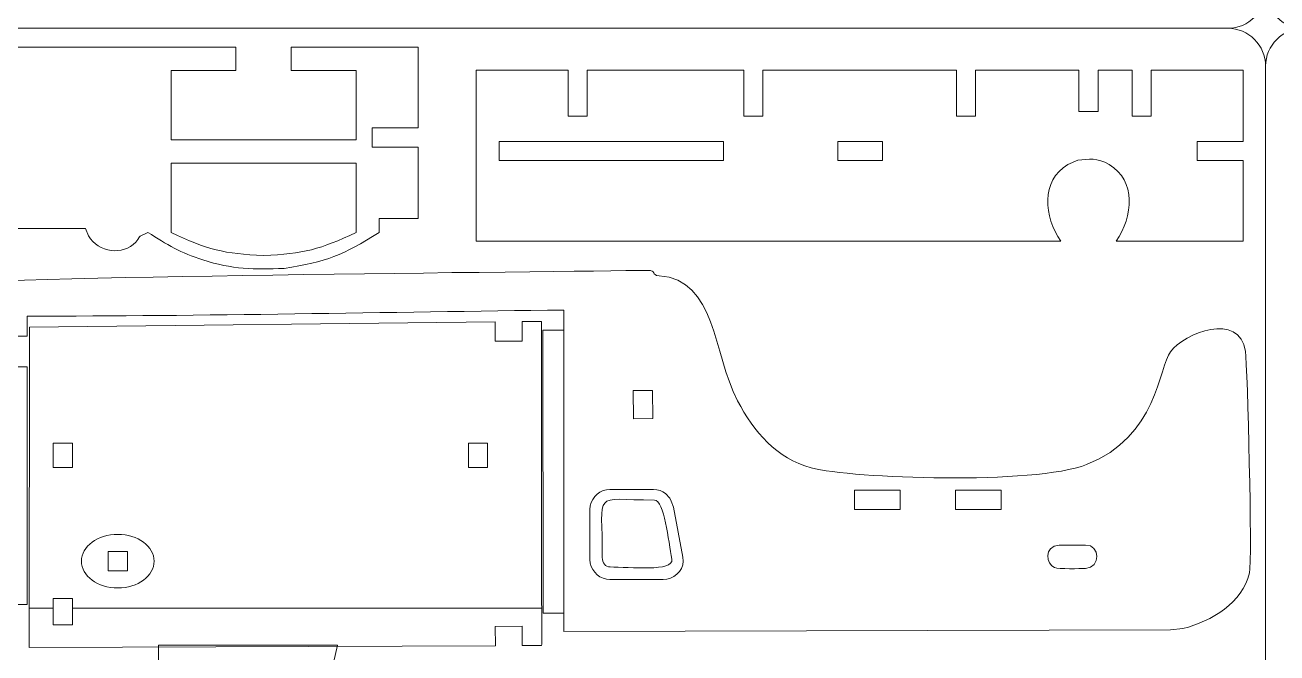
# Model space of a CAD drawing. Header units: centimetres. Extents: x -129.3 to -71.3, y -1.4 to 86.6.
# Drawn here: x -116.68 to -100.11, y 34.37 to 42.67 of the extents above; entities that cross this region are included whole.
import ezdxf

# ---------------------------------------------------------------- set-up
doc = ezdxf.new("R2010")
doc.units = ezdxf.units.CM
doc.header["$MEASUREMENT"] = 0
doc.layers.add('Camada 1', color=7, linetype='Continuous')

msp = doc.modelspace()

# ---------------------------------------------------------------- linework, layer by layer
at = {"layer": 'Camada 1', "color": 250, "lineweight": 20}
for points, knots in [([(-100.75825, 86.62825), (-100.75825, 86.62825), (-128.75826, 86.62825), (-128.75826, 86.62825), (-128.75826, 86.62825), (-129.03325, 86.62825), (-129.25825, 86.40325), (-129.25825, 86.12825), (-129.25825, 86.12825), (-129.25825, 86.12825), (-129.25825, 43.12824), (-129.25825, 43.12824), (-129.25825, 43.12824), (-129.25825, 42.85323), (-129.03325, 42.62823), (-128.75826, 42.62823), (-128.75826, 42.62823), (-128.75826, 42.62823), (-100.75825, 42.62823), (-100.75825, 42.62823), (-100.75825, 42.62823), (-100.48326, 42.62823), (-100.25825, 42.85323), (-100.25825, 43.12824), (-100.25825, 43.12824), (-100.25825, 43.12824), (-100.25825, 86.12825), (-100.25825, 86.12825), (-100.25825, 86.12825), (-100.25825, 86.40325), (-100.48326, 86.62825), (-100.75825, 86.62825)], [0, 0, 0, 0, 0.11111111, 0.11111111, 0.11111111, 0.11111111, 0.22222222, 0.22222222, 0.22222222, 0.22222222, 0.33333333, 0.33333333, 0.33333333, 0.33333333, 0.44444444, 0.44444444, 0.44444444, 0.44444444, 0.55555556, 0.55555556, 0.55555556, 0.55555556, 0.66666667, 0.66666667, 0.66666667, 0.66666667, 0.77777778, 0.77777778, 0.77777778, 0.77777778, 1, 1, 1, 1]), ([(-99.75825, 42.62823), (-100.03324, 42.62823), (-100.25825, 42.85323), (-100.25825, 43.12824), (-100.25825, 43.12824), (-100.25825, 43.12824), (-100.25825, 86.12825), (-100.25825, 86.12825), (-100.25825, 86.12825), (-100.25825, 86.40325), (-100.03324, 86.62825), (-99.75825, 86.62825), (-99.75825, 86.62825), (-99.75825, 86.62825), (-71.75824, 86.62825), (-71.75824, 86.62825), (-71.75824, 86.62825), (-71.48325, 86.62825), (-71.25825, 86.40325), (-71.25825, 86.12825), (-71.25825, 86.12825), (-71.25825, 86.12825), (-71.25825, 43.12824), (-71.25825, 43.12824), (-71.25825, 43.12824), (-71.25825, 42.85323), (-71.48325, 42.62823), (-71.75824, 42.62823)], [0, 0, 0, 0, 0.125, 0.125, 0.125, 0.125, 0.25, 0.25, 0.25, 0.25, 0.375, 0.375, 0.375, 0.375, 0.5, 0.5, 0.5, 0.5, 0.625, 0.625, 0.625, 0.625, 0.75, 0.75, 0.75, 0.75, 1, 1, 1, 1]), ([(-100.25825, -0.87178), (-100.25825, -1.14679), (-100.48325, -1.37179), (-100.75824, -1.37179), (-100.75824, -1.37179), (-100.75824, -1.37179), (-128.75825, -1.37179), (-128.75825, -1.37179), (-128.75825, -1.37179), (-129.03324, -1.37179), (-129.25825, -1.14679), (-129.25825, -0.87178), (-129.25825, -0.87178), (-129.25825, -0.87178), (-129.25825, 42.12823), (-129.25825, 42.12823), (-129.25825, 42.12823), (-129.25825, 42.40323), (-129.03324, 42.62823), (-128.75825, 42.62823)], [0, 0, 0, 0, 0.16666667, 0.16666667, 0.16666667, 0.16666667, 0.33333333, 0.33333333, 0.33333333, 0.33333333, 0.5, 0.5, 0.5, 0.5, 0.66666667, 0.66666667, 0.66666667, 0.66666667, 1, 1, 1, 1]), ([(-99.75825, -1.37179), (-99.75825, -1.37179), (-71.75824, -1.37179), (-71.75824, -1.37179), (-71.75824, -1.37179), (-71.48325, -1.37179), (-71.25825, -1.14679), (-71.25825, -0.87179), (-71.25825, -0.87179), (-71.25825, -0.87179), (-71.25825, 42.12822), (-71.25825, 42.12822), (-71.25825, 42.12822), (-71.25825, 42.40323), (-71.48325, 42.62823), (-71.75824, 42.62823), (-71.75824, 42.62823), (-71.75824, 42.62823), (-99.75825, 42.62823), (-99.75825, 42.62823), (-99.75825, 42.62823), (-100.03324, 42.62823), (-100.25825, 42.40323), (-100.25825, 42.12822), (-100.25825, 42.12822), (-100.25825, 42.12822), (-100.25825, -0.87179), (-100.25825, -0.87179), (-100.25825, -0.87179), (-100.25825, -1.14679), (-100.03324, -1.37179), (-99.75825, -1.37179)], [0, 0, 0, 0, 0.11111111, 0.11111111, 0.11111111, 0.11111111, 0.22222222, 0.22222222, 0.22222222, 0.22222222, 0.33333333, 0.33333333, 0.33333333, 0.33333333, 0.44444444, 0.44444444, 0.44444444, 0.44444444, 0.55555556, 0.55555556, 0.55555556, 0.55555556, 0.66666667, 0.66666667, 0.66666667, 0.66666667, 0.77777778, 0.77777778, 0.77777778, 0.77777778, 1, 1, 1, 1])]:
    msp.add_open_spline(points, degree=3, knots=knots, dxfattribs=at)
msp.add_open_spline([(-100.75824, 42.62823), (-100.48325, 42.62823), (-100.25825, 42.40323), (-100.25825, 42.12823)], degree=3, dxfattribs=at)
at = {"layer": 'Camada 1', "lineweight": 9}
for points, knots in [([(-113.2495, 39.4542), (-113.64063, 39.43399), (-113.939, 39.44274), (-114.32353, 39.5652), (-114.32353, 39.5652), (-114.61373, 39.65762), (-114.80115, 39.77021), (-115.05057, 39.92922), (-115.05057, 39.92922), (-115.20638, 39.85838), (-115.12027, 39.90703), (-115.21258, 39.80122), (-115.21258, 39.80122), (-115.37992, 39.62209), (-115.70708, 39.65657), (-115.8386, 39.88421), (-115.8386, 39.88421), (-115.8386, 39.88421), (-115.8786, 39.97922), (-115.8786, 39.97922), (-115.8786, 39.97922), (-115.8786, 39.97922), (-117.21466, 39.97922), (-117.21466, 39.97922), (-117.21466, 39.97922), (-117.27026, 39.8471), (-117.33991, 39.73999), (-117.49567, 39.69821), (-117.49567, 39.69821), (-117.7061, 39.64177), (-117.93703, 39.78066), (-117.98369, 39.97922), (-117.98369, 39.97922), (-118.00415, 40.08157), (-117.96863, 40.03219), (-118.03669, 40.11322), (-118.03669, 40.11322), (-118.03669, 40.11322), (-121.62584, 40.11322), (-121.62584, 40.11322), (-121.62584, 40.11322), (-121.62584, 40.11322), (-121.62584, 42.37731), (-121.62584, 42.37731), (-121.62584, 42.37731), (-121.62584, 42.37731), (-113.88752, 42.37731), (-113.88752, 42.37731), (-113.88752, 42.37731), (-113.88752, 42.37731), (-113.88752, 42.0713), (-113.88752, 42.0713), (-113.88752, 42.0713), (-113.88752, 42.0713), (-114.74455, 42.0713), (-114.74455, 42.0713), (-114.74455, 42.0713), (-114.74455, 42.0713), (-114.74455, 41.15326), (-114.74455, 41.15326), (-114.74455, 41.15326), (-114.74455, 41.15326), (-112.29645, 41.15326), (-112.29645, 41.15326), (-112.29645, 41.15326), (-112.29645, 41.15326), (-112.29645, 42.0713), (-112.29645, 42.0713), (-112.29645, 42.0713), (-112.29645, 42.0713), (-113.15349, 42.0713), (-113.15349, 42.0713), (-113.15349, 42.0713), (-113.15349, 42.0713), (-113.15349, 42.37731), (-113.15349, 42.37731), (-113.15349, 42.37731), (-113.15349, 42.37731), (-111.47342, 42.37731), (-111.47342, 42.37731), (-111.47342, 42.37731), (-111.47342, 42.37731), (-111.47342, 41.31127), (-111.47342, 41.31127), (-111.47342, 41.31127), (-111.47342, 41.31127), (-112.08444, 41.31127), (-112.08444, 41.31127), (-112.08444, 41.31127), (-112.08444, 41.31127), (-112.08444, 41.05626), (-112.08444, 41.05626), (-112.08444, 41.05626), (-112.08444, 41.05626), (-111.47342, 41.05626), (-111.47342, 41.05626), (-111.47342, 41.05626), (-111.47342, 41.05626), (-111.47342, 40.11322), (-111.47342, 40.11322), (-111.47342, 40.11322), (-111.47342, 40.11322), (-111.99045, 40.11322), (-111.99045, 40.11322), (-111.99045, 40.11322), (-111.99045, 40.11322), (-111.99045, 39.92922), (-111.99045, 39.92922), (-111.99045, 39.92922), (-112.47062, 39.62443), (-112.68759, 39.54193), (-113.2495, 39.4542)], [0, 0, 0, 0, 0.03448276, 0.03448276, 0.03448276, 0.03448276, 0.06896552, 0.06896552, 0.06896552, 0.06896552, 0.10344828, 0.10344828, 0.10344828, 0.10344828, 0.13793103, 0.13793103, 0.13793103, 0.13793103, 0.17241379, 0.17241379, 0.17241379, 0.17241379, 0.20689655, 0.20689655, 0.20689655, 0.20689655, 0.24137931, 0.24137931, 0.24137931, 0.24137931, 0.27586207, 0.27586207, 0.27586207, 0.27586207, 0.31034483, 0.31034483, 0.31034483, 0.31034483, 0.34482759, 0.34482759, 0.34482759, 0.34482759, 0.37931034, 0.37931034, 0.37931034, 0.37931034, 0.4137931, 0.4137931, 0.4137931, 0.4137931, 0.44827586, 0.44827586, 0.44827586, 0.44827586, 0.48275862, 0.48275862, 0.48275862, 0.48275862, 0.51724138, 0.51724138, 0.51724138, 0.51724138, 0.55172414, 0.55172414, 0.55172414, 0.55172414, 0.5862069, 0.5862069, 0.5862069, 0.5862069, 0.62068966, 0.62068966, 0.62068966, 0.62068966, 0.65517241, 0.65517241, 0.65517241, 0.65517241, 0.68965517, 0.68965517, 0.68965517, 0.68965517, 0.72413793, 0.72413793, 0.72413793, 0.72413793, 0.75862069, 0.75862069, 0.75862069, 0.75862069, 0.79310345, 0.79310345, 0.79310345, 0.79310345, 0.82758621, 0.82758621, 0.82758621, 0.82758621, 0.86206897, 0.86206897, 0.86206897, 0.86206897, 0.89655172, 0.89655172, 0.89655172, 0.89655172, 0.93103448, 0.93103448, 0.93103448, 0.93103448, 1, 1, 1, 1]), ([(-102.74307, 40.88263), (-102.60017, 40.90087), (-102.48559, 40.91796), (-102.33005, 40.82762), (-102.33005, 40.82762), (-101.96608, 40.61621), (-102.01371, 40.14059), (-102.23505, 39.81258), (-102.23505, 39.81258), (-102.23505, 39.81258), (-100.55498, 39.81258), (-100.55498, 39.81258), (-100.55498, 39.81258), (-100.55498, 39.81258), (-100.55498, 40.87863), (-100.55498, 40.87863), (-100.55498, 40.87863), (-100.55498, 40.87863), (-101.166, 40.87863), (-101.166, 40.87863), (-101.166, 40.87863), (-101.166, 40.87863), (-101.166, 41.13364), (-101.166, 41.13364), (-101.166, 41.13364), (-101.166, 41.13364), (-100.55498, 41.13364), (-100.55498, 41.13364), (-100.55498, 41.13364), (-100.55498, 41.13364), (-100.55498, 42.07667), (-100.55498, 42.07667), (-100.55498, 42.07667), (-100.55498, 42.07667), (-101.77103, 42.07667), (-101.77103, 42.07667), (-101.77103, 42.07667), (-101.77103, 42.07667), (-101.77103, 41.46565), (-101.77103, 41.46565), (-101.77103, 41.46565), (-101.77103, 41.46565), (-102.02504, 41.46565), (-102.02504, 41.46565), (-102.02504, 41.46565), (-102.02504, 41.46565), (-102.02504, 42.07667), (-102.02504, 42.07667), (-102.02504, 42.07667), (-102.02504, 42.07667), (-102.47506, 42.07667), (-102.47506, 42.07667), (-102.47506, 42.07667), (-102.47506, 42.07667), (-102.47506, 41.52665), (-102.47506, 41.52665), (-102.47506, 41.52665), (-102.47506, 41.52665), (-102.73007, 41.52665), (-102.73007, 41.52665), (-102.73007, 41.52665), (-102.73007, 41.52665), (-102.73007, 42.07667), (-102.73007, 42.07667), (-102.73007, 42.07667), (-102.73007, 42.07667), (-104.09613, 42.07667), (-104.09613, 42.07667), (-104.09613, 42.07667), (-104.09613, 42.07667), (-104.09613, 41.46565), (-104.09613, 41.46565), (-104.09613, 41.46565), (-104.09613, 41.46565), (-104.35114, 41.46565), (-104.35114, 41.46565), (-104.35114, 41.46565), (-104.35114, 41.46565), (-104.35114, 42.07667), (-104.35114, 42.07667), (-104.35114, 42.07667), (-104.35114, 42.07667), (-106.91125, 42.07667), (-106.91125, 42.07667), (-106.91125, 42.07667), (-106.91125, 42.07667), (-106.91125, 41.46565), (-106.91125, 41.46565), (-106.91125, 41.46565), (-106.91125, 41.46565), (-107.16625, 41.46565), (-107.16625, 41.46565), (-107.16625, 41.46565), (-107.16625, 41.46565), (-107.16625, 42.07667), (-107.16625, 42.07667), (-107.16625, 42.07667), (-107.16625, 42.07667), (-109.23634, 42.07667), (-109.23634, 42.07667), (-109.23634, 42.07667), (-109.23634, 42.07667), (-109.23634, 41.46565), (-109.23634, 41.46565), (-109.23634, 41.46565), (-109.23634, 41.46565), (-109.49135, 41.46565), (-109.49135, 41.46565), (-109.49135, 41.46565), (-109.49135, 41.46565), (-109.49135, 42.07667), (-109.49135, 42.07667), (-109.49135, 42.07667), (-109.49135, 42.07667), (-110.7074, 42.07667), (-110.7074, 42.07667), (-110.7074, 42.07667), (-110.7074, 42.07667), (-110.7074, 39.81258), (-110.7074, 39.81258), (-110.7074, 39.81258), (-110.7074, 39.81258), (-102.96908, 39.81258), (-102.96908, 39.81258), (-102.96908, 39.81258), (-103.19375, 40.13349), (-103.23861, 40.61694), (-102.87407, 40.82762), (-102.87407, 40.82762), (-102.87407, 40.82762), (-102.74307, 40.88263), (-102.74307, 40.88263)], [0, 0, 0, 0, 0.02941176, 0.02941176, 0.02941176, 0.02941176, 0.05882353, 0.05882353, 0.05882353, 0.05882353, 0.08823529, 0.08823529, 0.08823529, 0.08823529, 0.11764706, 0.11764706, 0.11764706, 0.11764706, 0.14705882, 0.14705882, 0.14705882, 0.14705882, 0.17647059, 0.17647059, 0.17647059, 0.17647059, 0.20588235, 0.20588235, 0.20588235, 0.20588235, 0.23529412, 0.23529412, 0.23529412, 0.23529412, 0.26470588, 0.26470588, 0.26470588, 0.26470588, 0.29411765, 0.29411765, 0.29411765, 0.29411765, 0.32352941, 0.32352941, 0.32352941, 0.32352941, 0.35294118, 0.35294118, 0.35294118, 0.35294118, 0.38235294, 0.38235294, 0.38235294, 0.38235294, 0.41176471, 0.41176471, 0.41176471, 0.41176471, 0.44117647, 0.44117647, 0.44117647, 0.44117647, 0.47058824, 0.47058824, 0.47058824, 0.47058824, 0.5, 0.5, 0.5, 0.5, 0.52941176, 0.52941176, 0.52941176, 0.52941176, 0.55882353, 0.55882353, 0.55882353, 0.55882353, 0.58823529, 0.58823529, 0.58823529, 0.58823529, 0.61764706, 0.61764706, 0.61764706, 0.61764706, 0.64705882, 0.64705882, 0.64705882, 0.64705882, 0.67647059, 0.67647059, 0.67647059, 0.67647059, 0.70588235, 0.70588235, 0.70588235, 0.70588235, 0.73529412, 0.73529412, 0.73529412, 0.73529412, 0.76470588, 0.76470588, 0.76470588, 0.76470588, 0.79411765, 0.79411765, 0.79411765, 0.79411765, 0.82352941, 0.82352941, 0.82352941, 0.82352941, 0.85294118, 0.85294118, 0.85294118, 0.85294118, 0.88235294, 0.88235294, 0.88235294, 0.88235294, 0.91176471, 0.91176471, 0.91176471, 0.91176471, 0.94117647, 0.94117647, 0.94117647, 0.94117647, 1, 1, 1, 1]), ([(-107.43527, 40.87863), (-107.43527, 40.87863), (-107.43527, 41.13364), (-107.43527, 41.13364), (-107.43527, 41.13364), (-107.43527, 41.13364), (-110.40139, 41.13364), (-110.40139, 41.13364), (-110.40139, 41.13364), (-110.40139, 41.13364), (-110.40139, 40.87863), (-110.40139, 40.87863), (-110.40139, 40.87863), (-110.40139, 40.87863), (-107.43527, 40.87863), (-107.43527, 40.87863)], [0, 0, 0, 0, 0.2, 0.2, 0.2, 0.2, 0.4, 0.4, 0.4, 0.4, 0.6, 0.6, 0.6, 0.6, 1, 1, 1, 1]), ([(-105.33118, 40.87863), (-105.33118, 40.87863), (-105.9192, 40.87863), (-105.9192, 40.87863), (-105.9192, 40.87863), (-105.9192, 40.87863), (-105.9192, 41.13364), (-105.9192, 41.13364), (-105.9192, 41.13364), (-105.9192, 41.13364), (-105.33118, 41.13364), (-105.33118, 41.13364), (-105.33118, 41.13364), (-105.33118, 41.13364), (-105.33118, 40.87863), (-105.33118, 40.87863)], [0, 0, 0, 0, 0.2, 0.2, 0.2, 0.2, 0.4, 0.4, 0.4, 0.4, 0.6, 0.6, 0.6, 0.6, 1, 1, 1, 1]), ([(-113.52051, 39.62321), (-114.03472, 39.64505), (-114.27703, 39.70403), (-114.74455, 39.92922), (-114.74455, 39.92922), (-114.74455, 39.92922), (-114.74455, 40.84726), (-114.74455, 40.84726), (-114.74455, 40.84726), (-114.74455, 40.84726), (-112.29645, 40.84726), (-112.29645, 40.84726), (-112.29645, 40.84726), (-112.29645, 40.84726), (-112.29645, 39.92922), (-112.29645, 39.92922), (-112.29645, 39.92922), (-112.76237, 39.70601), (-113.0004, 39.64529), (-113.52051, 39.62321)], [0, 0, 0, 0, 0.16666667, 0.16666667, 0.16666667, 0.16666667, 0.33333333, 0.33333333, 0.33333333, 0.33333333, 0.5, 0.5, 0.5, 0.5, 0.66666667, 0.66666667, 0.66666667, 0.66666667, 1, 1, 1, 1]), ([(-101.35434, 34.68945), (-101.35434, 34.68945), (-101.51861, 34.67459), (-101.51861, 34.67459), (-101.51861, 34.67459), (-101.51861, 34.67459), (-109.54502, 34.64986), (-109.54502, 34.64986), (-109.54502, 34.64986), (-109.54502, 34.64986), (-109.54583, 34.89637), (-109.54583, 34.89637), (-109.54583, 34.89637), (-109.54583, 34.89637), (-109.82173, 34.89638), (-109.82173, 34.89638), (-109.82173, 34.89638), (-109.82173, 34.89638), (-109.82265, 38.63882), (-109.82265, 38.63882), (-109.82265, 38.63882), (-109.82265, 38.63882), (-109.54462, 38.63882), (-109.54462, 38.63882), (-109.54462, 38.63882), (-109.54462, 38.63882), (-109.54462, 38.90264), (-109.54462, 38.90264), (-109.54462, 38.90264), (-111.86426, 38.87627), (-114.35178, 38.82069), (-116.65056, 38.82235), (-116.65056, 38.82235), (-116.65056, 38.82235), (-116.65051, 38.55664), (-116.65051, 38.55664), (-116.65051, 38.55664), (-116.65051, 38.55664), (-116.90355, 38.55659), (-116.90355, 38.55659), (-116.90355, 38.55659), (-116.90355, 38.55659), (-116.90349, 38.1517), (-116.90349, 38.1517), (-116.90349, 38.1517), (-116.90349, 38.1517), (-116.65045, 38.15172), (-116.65045, 38.15172), (-116.65045, 38.15172), (-116.65045, 38.15172), (-116.65023, 35.00909), (-116.65023, 35.00909), (-116.65023, 35.00909), (-116.65023, 35.00909), (-116.90327, 35.00907), (-116.90327, 35.00907), (-116.90327, 35.00907), (-116.90327, 35.00907), (-116.90324, 34.60485), (-116.90324, 34.60485), (-116.90324, 34.60485), (-116.90324, 34.60485), (-127.08102, 34.56704), (-127.08102, 34.56704), (-127.08102, 34.56704), (-127.07028, 35.96816), (-127.07989, 37.38983), (-127.08102, 38.7931), (-127.08102, 38.7931), (-126.84196, 38.83323), (-125.71, 38.98769), (-125.56672, 38.98133), (-125.56672, 38.98133), (-124.64251, 38.94029), (-125.11413, 38.19302), (-124.41263, 37.26715), (-124.41263, 37.26715), (-123.93317, 36.63434), (-123.34217, 36.68189), (-122.57531, 36.65895), (-122.57531, 36.65895), (-121.92276, 36.63943), (-120.34274, 36.58346), (-119.82316, 37.01311), (-119.82316, 37.01311), (-119.09171, 37.61797), (-119.38561, 38.85336), (-118.3468, 39.13798), (-118.3468, 39.13798), (-118.3468, 39.13798), (-118.00105, 39.23272), (-118.00105, 39.23272), (-118.00105, 39.23272), (-117.32202, 39.34315), (-109.58798, 39.41077), (-108.43896, 39.42731), (-108.43896, 39.42731), (-108.30929, 39.42917), (-108.39749, 39.36386), (-108.28604, 39.356), (-108.28604, 39.356), (-107.52815, 39.30249), (-107.57956, 38.33819), (-107.24721, 37.70252), (-107.24721, 37.70252), (-107.03263, 37.29209), (-106.73125, 36.9404), (-106.27202, 36.81733), (-106.27202, 36.81733), (-105.73317, 36.67293), (-103.32387, 36.58825), (-102.62715, 36.85917), (-102.62715, 36.85917), (-101.69445, 37.22185), (-101.66468, 38.15489), (-101.51884, 38.35146), (-101.51884, 38.35146), (-101.33872, 38.59424), (-100.59894, 38.89411), (-100.52533, 38.35504), (-100.52533, 38.35504), (-100.49854, 38.15888), (-100.43391, 35.57426), (-100.47095, 35.42746), (-100.47095, 35.42746), (-100.57129, 35.02982), (-100.96251, 34.79062), (-101.35434, 34.68945)], [0, 0, 0, 0, 0.03030303, 0.03030303, 0.03030303, 0.03030303, 0.06060606, 0.06060606, 0.06060606, 0.06060606, 0.09090909, 0.09090909, 0.09090909, 0.09090909, 0.12121212, 0.12121212, 0.12121212, 0.12121212, 0.15151515, 0.15151515, 0.15151515, 0.15151515, 0.18181818, 0.18181818, 0.18181818, 0.18181818, 0.21212121, 0.21212121, 0.21212121, 0.21212121, 0.24242424, 0.24242424, 0.24242424, 0.24242424, 0.27272727, 0.27272727, 0.27272727, 0.27272727, 0.3030303, 0.3030303, 0.3030303, 0.3030303, 0.33333333, 0.33333333, 0.33333333, 0.33333333, 0.36363636, 0.36363636, 0.36363636, 0.36363636, 0.39393939, 0.39393939, 0.39393939, 0.39393939, 0.42424242, 0.42424242, 0.42424242, 0.42424242, 0.45454545, 0.45454545, 0.45454545, 0.45454545, 0.48484848, 0.48484848, 0.48484848, 0.48484848, 0.51515152, 0.51515152, 0.51515152, 0.51515152, 0.54545455, 0.54545455, 0.54545455, 0.54545455, 0.57575758, 0.57575758, 0.57575758, 0.57575758, 0.60606061, 0.60606061, 0.60606061, 0.60606061, 0.63636364, 0.63636364, 0.63636364, 0.63636364, 0.66666667, 0.66666667, 0.66666667, 0.66666667, 0.6969697, 0.6969697, 0.6969697, 0.6969697, 0.72727273, 0.72727273, 0.72727273, 0.72727273, 0.75757576, 0.75757576, 0.75757576, 0.75757576, 0.78787879, 0.78787879, 0.78787879, 0.78787879, 0.81818182, 0.81818182, 0.81818182, 0.81818182, 0.84848485, 0.84848485, 0.84848485, 0.84848485, 0.87878788, 0.87878788, 0.87878788, 0.87878788, 0.90909091, 0.90909091, 0.90909091, 0.90909091, 0.93939394, 0.93939394, 0.93939394, 0.93939394, 1, 1, 1, 1]), ([(-108.37521, 37.83792), (-108.37521, 37.83792), (-108.36984, 37.46976), (-108.36984, 37.46976), (-108.36984, 37.46976), (-108.36984, 37.46976), (-108.62287, 37.46611), (-108.62287, 37.46611), (-108.62287, 37.46611), (-108.62287, 37.46611), (-108.62824, 37.83792), (-108.62824, 37.83792), (-108.62824, 37.83792), (-108.62824, 37.83792), (-108.37521, 37.83792), (-108.37521, 37.83792)], [0, 0, 0, 0, 0.2, 0.2, 0.2, 0.2, 0.4, 0.4, 0.4, 0.4, 0.6, 0.6, 0.6, 0.6, 1, 1, 1, 1]), ([(-108.9345, 35.50519), (-108.99928, 35.50537), (-109.03763, 35.56187), (-109.03742, 35.62852), (-109.03742, 35.62852), (-109.03459, 36.53733), (-109.18593, 36.39246), (-108.34843, 36.38939), (-108.34843, 36.38939), (-108.21298, 36.38889), (-108.16457, 35.84884), (-108.11785, 35.60649), (-108.11785, 35.60649), (-108.08568, 35.43963), (-108.68136, 35.50444), (-108.9345, 35.50519)], [0, 0, 0, 0, 0.2, 0.2, 0.2, 0.2, 0.4, 0.4, 0.4, 0.4, 0.6, 0.6, 0.6, 0.6, 1, 1, 1, 1]), ([(-105.09312, 36.5186), (-105.09312, 36.5186), (-105.70044, 36.5186), (-105.70044, 36.5186), (-105.70044, 36.5186), (-105.70044, 36.5186), (-105.70044, 36.2636), (-105.70044, 36.2636), (-105.70044, 36.2636), (-105.70044, 36.2636), (-105.09312, 36.2636), (-105.09312, 36.2636), (-105.09312, 36.2636), (-105.09312, 36.2636), (-105.09312, 36.5186), (-105.09312, 36.5186)], [0, 0, 0, 0, 0.2, 0.2, 0.2, 0.2, 0.4, 0.4, 0.4, 0.4, 0.6, 0.6, 0.6, 0.6, 1, 1, 1, 1]), ([(-104.36432, 36.2636), (-104.36432, 36.2636), (-104.36432, 36.5186), (-104.36432, 36.5186), (-104.36432, 36.5186), (-104.36432, 36.5186), (-103.757, 36.5186), (-103.757, 36.5186), (-103.757, 36.5186), (-103.757, 36.5186), (-103.757, 36.2636), (-103.757, 36.2636), (-103.757, 36.2636), (-103.757, 36.2636), (-104.36432, 36.2636), (-104.36432, 36.2636)], [0, 0, 0, 0, 0.2, 0.2, 0.2, 0.2, 0.4, 0.4, 0.4, 0.4, 0.6, 0.6, 0.6, 0.6, 1, 1, 1, 1]), ([(-112.54331, 34.47036), (-112.54331, 34.47036), (-114.41026, 26.23665), (-114.41026, 26.23665), (-114.41026, 26.23665), (-114.41026, 26.23665), (-114.65803, 26.23665), (-114.65803, 26.23665), (-114.65803, 26.23665), (-114.65803, 26.23665), (-114.65847, 26.849), (-114.65847, 26.849), (-114.65847, 26.849), (-114.65847, 26.849), (-114.91345, 26.849), (-114.91345, 26.849), (-114.91345, 26.849), (-114.91345, 26.849), (-114.91301, 26.92279), (-114.91301, 26.92279), (-114.91301, 26.92279), (-114.91301, 26.92279), (-114.91301, 28.98122), (-114.91301, 28.98122), (-114.91301, 28.98122), (-114.91301, 28.98122), (-114.65803, 28.98122), (-114.65803, 28.98122), (-114.65803, 28.98122), (-114.65803, 28.98122), (-114.65803, 29.66737), (-114.65803, 29.66737), (-114.65803, 29.66737), (-114.65803, 29.66737), (-114.91301, 29.66737), (-114.91301, 29.66737), (-114.91301, 29.66737), (-114.91301, 29.66737), (-114.91301, 31.03965), (-114.91301, 31.03965), (-114.91301, 31.03965), (-114.91301, 31.03965), (-114.65803, 31.03965), (-114.65803, 31.03965), (-114.65803, 31.03965), (-114.65803, 31.03965), (-114.65803, 31.72579), (-114.65803, 31.72579), (-114.65803, 31.72579), (-114.65803, 31.72579), (-114.91301, 31.72579), (-114.91301, 31.72579), (-114.91301, 31.72579), (-114.91301, 31.72579), (-114.91301, 33.09808), (-114.91301, 33.09808), (-114.91301, 33.09808), (-114.91301, 33.09808), (-114.65803, 33.09808), (-114.65803, 33.09808), (-114.65803, 33.09808), (-114.65803, 33.09808), (-114.65803, 33.78422), (-114.65803, 33.78422), (-114.65803, 33.78422), (-114.65803, 33.78422), (-114.91301, 33.78422), (-114.91301, 33.78422), (-114.91301, 33.78422), (-114.91301, 33.78422), (-114.91301, 34.47036), (-114.91301, 34.47036), (-114.91301, 34.47036), (-114.91301, 34.47036), (-112.54331, 34.47036), (-112.54331, 34.47036)], [0, 0, 0, 0, 0.05, 0.05, 0.05, 0.05, 0.1, 0.1, 0.1, 0.1, 0.15, 0.15, 0.15, 0.15, 0.2, 0.2, 0.2, 0.2, 0.25, 0.25, 0.25, 0.25, 0.3, 0.3, 0.3, 0.3, 0.35, 0.35, 0.35, 0.35, 0.4, 0.4, 0.4, 0.4, 0.45, 0.45, 0.45, 0.45, 0.5, 0.5, 0.5, 0.5, 0.55, 0.55, 0.55, 0.55, 0.6, 0.6, 0.6, 0.6, 0.65, 0.65, 0.65, 0.65, 0.7, 0.7, 0.7, 0.7, 0.75, 0.75, 0.75, 0.75, 0.8, 0.8, 0.8, 0.8, 0.85, 0.85, 0.85, 0.85, 0.9, 0.9, 0.9, 0.9, 1, 1, 1, 1])]:
    msp.add_open_spline(points, degree=3, knots=knots, dxfattribs=at)
at = {"layer": 'Camada 1', "color": 250, "lineweight": 9}
for points, knots in [([(-116.62139, 34.44167), (-116.62139, 34.44167), (-110.45297, 34.46434), (-110.45297, 34.46434), (-110.45297, 34.46434), (-110.45297, 34.46434), (-110.45392, 34.71931), (-110.45392, 34.71931), (-110.45392, 34.71931), (-110.45392, 34.71931), (-110.09695, 34.72062), (-110.09695, 34.72062), (-110.09695, 34.72062), (-110.09695, 34.72062), (-110.09601, 34.46565), (-110.09601, 34.46565), (-110.09601, 34.46565), (-110.09601, 34.46565), (-109.84104, 34.46659), (-109.84104, 34.46659), (-109.84104, 34.46659), (-109.84104, 34.46659), (-109.83941, 34.48281), (-109.83941, 34.48281), (-109.83941, 34.48281), (-109.83941, 34.48281), (-109.83976, 34.95903), (-109.83976, 34.95903), (-109.83976, 34.95903), (-109.83976, 34.95903), (-109.84121, 35.02522), (-109.84121, 35.02522), (-109.84121, 35.02522), (-109.84121, 35.02522), (-109.84204, 38.75034), (-109.84204, 38.75034), (-109.84204, 38.75034), (-109.84204, 38.75034), (-110.09701, 38.75034), (-110.09701, 38.75034), (-110.09701, 38.75034), (-110.09701, 38.75034), (-110.09701, 38.49188), (-110.09701, 38.49188), (-110.09701, 38.49188), (-110.09701, 38.49188), (-110.45398, 38.49188), (-110.45398, 38.49188), (-110.45398, 38.49188), (-110.45398, 38.49188), (-110.45398, 38.74686), (-110.45398, 38.74686), (-110.45398, 38.74686), (-110.45398, 38.74686), (-116.61875, 38.67678), (-116.61875, 38.67678), (-116.61875, 38.67678), (-116.61875, 38.67678), (-116.62139, 34.44167), (-116.62139, 34.44167)], [0, 0, 0, 0, 0.0625, 0.0625, 0.0625, 0.0625, 0.125, 0.125, 0.125, 0.125, 0.1875, 0.1875, 0.1875, 0.1875, 0.25, 0.25, 0.25, 0.25, 0.3125, 0.3125, 0.3125, 0.3125, 0.375, 0.375, 0.375, 0.375, 0.4375, 0.4375, 0.4375, 0.4375, 0.5, 0.5, 0.5, 0.5, 0.5625, 0.5625, 0.5625, 0.5625, 0.625, 0.625, 0.625, 0.625, 0.6875, 0.6875, 0.6875, 0.6875, 0.75, 0.75, 0.75, 0.75, 0.8125, 0.8125, 0.8125, 0.8125, 0.875, 0.875, 0.875, 0.875, 1, 1, 1, 1]), ([(-116.05022, 36.81899), (-116.05022, 36.81899), (-116.30519, 36.81899), (-116.30519, 36.81899), (-116.30519, 36.81899), (-116.30519, 36.81899), (-116.30519, 37.141), (-116.30519, 37.141), (-116.30519, 37.141), (-116.30519, 37.141), (-116.05022, 37.141), (-116.05022, 37.141), (-116.05022, 37.141), (-116.05022, 37.141), (-116.05022, 36.81899), (-116.05022, 36.81899)], [0, 0, 0, 0, 0.2, 0.2, 0.2, 0.2, 0.4, 0.4, 0.4, 0.4, 0.6, 0.6, 0.6, 0.6, 1, 1, 1, 1]), ([(-110.55497, 36.81899), (-110.55497, 36.81899), (-110.80994, 36.81899), (-110.80994, 36.81899), (-110.80994, 36.81899), (-110.80994, 36.81899), (-110.80994, 37.141), (-110.80994, 37.141), (-110.80994, 37.141), (-110.80994, 37.141), (-110.55497, 37.141), (-110.55497, 37.141), (-110.55497, 37.141), (-110.55497, 37.141), (-110.55497, 36.81899), (-110.55497, 36.81899)], [0, 0, 0, 0, 0.2, 0.2, 0.2, 0.2, 0.4, 0.4, 0.4, 0.4, 0.6, 0.6, 0.6, 0.6, 1, 1, 1, 1]), ([(-115.32327, 35.45529), (-115.32327, 35.45529), (-115.32327, 35.71028), (-115.32327, 35.71028), (-115.32327, 35.71028), (-115.32327, 35.71028), (-115.57824, 35.71028), (-115.57824, 35.71028), (-115.57824, 35.71028), (-115.57824, 35.71028), (-115.57824, 35.45529), (-115.57824, 35.45529), (-115.57824, 35.45529), (-115.57824, 35.45529), (-115.32327, 35.45529), (-115.32327, 35.45529)], [0, 0, 0, 0, 0.2, 0.2, 0.2, 0.2, 0.4, 0.4, 0.4, 0.4, 0.6, 0.6, 0.6, 0.6, 1, 1, 1, 1]), ([(-116.30519, 35.08656), (-116.30519, 35.08656), (-116.05022, 35.08656), (-116.05022, 35.08656), (-116.05022, 35.08656), (-116.05022, 35.08656), (-116.05022, 34.74093), (-116.05022, 34.74093), (-116.05022, 34.74093), (-116.05022, 34.74093), (-116.30519, 34.74093), (-116.30519, 34.74093), (-116.30519, 34.74093), (-116.30519, 34.74093), (-116.30519, 35.08656), (-116.30519, 35.08656)], [0, 0, 0, 0, 0.2, 0.2, 0.2, 0.2, 0.4, 0.4, 0.4, 0.4, 0.6, 0.6, 0.6, 0.6, 1, 1, 1, 1])]:
    msp.add_open_spline(points, degree=3, knots=knots, dxfattribs=at)
at = {"layer": 'Camada 1', "color": 140, "lineweight": 9}
for points in [[(-109.54583, 34.89637), (-109.54583, 34.89637), (-109.54781, 38.63882), (-109.54781, 38.63882)], [(-116.30519, 34.96009), (-116.30519, 34.96009), (-116.61777, 34.96013), (-116.61777, 34.96013)]]:
    msp.add_open_spline(points, degree=3, dxfattribs=at)
for points, knots in [([(-108.0968, 36.29509), (-108.0968, 36.29509), (-107.97138, 35.63367), (-107.97138, 35.63367), (-107.97138, 35.63367), (-107.97138, 35.63367), (-107.96639, 35.58171), (-107.96639, 35.58171), (-107.96639, 35.58171), (-107.96639, 35.58171), (-107.97307, 35.53247), (-107.97307, 35.53247), (-107.97307, 35.53247), (-107.97307, 35.53247), (-107.99007, 35.48684), (-107.99007, 35.48684), (-107.99007, 35.48684), (-107.99007, 35.48684), (-108.01603, 35.44575), (-108.01603, 35.44575), (-108.01603, 35.44575), (-108.01603, 35.44575), (-108.04961, 35.41009), (-108.04961, 35.41009), (-108.04961, 35.41009), (-108.04961, 35.41009), (-108.08945, 35.38078), (-108.08945, 35.38078), (-108.08945, 35.38078), (-108.08945, 35.38078), (-108.1342, 35.35871), (-108.1342, 35.35871), (-108.1342, 35.35871), (-108.1342, 35.35871), (-108.18252, 35.34481), (-108.18252, 35.34481), (-108.18252, 35.34481), (-108.18252, 35.34481), (-108.23305, 35.33997), (-108.23305, 35.33997), (-108.23305, 35.33997), (-108.23305, 35.33997), (-108.93586, 35.33997), (-108.93586, 35.33997), (-108.93586, 35.33997), (-108.93586, 35.33997), (-108.98335, 35.34425), (-108.98335, 35.34425), (-108.98335, 35.34425), (-108.98335, 35.34425), (-109.02809, 35.35657), (-109.02809, 35.35657), (-109.02809, 35.35657), (-109.02809, 35.35657), (-109.06933, 35.37619), (-109.06933, 35.37619), (-109.06933, 35.37619), (-109.06933, 35.37619), (-109.10628, 35.40235), (-109.10628, 35.40235), (-109.10628, 35.40235), (-109.10628, 35.40235), (-109.13823, 35.43429), (-109.13823, 35.43429), (-109.13823, 35.43429), (-109.13823, 35.43429), (-109.16438, 35.47125), (-109.16438, 35.47125), (-109.16438, 35.47125), (-109.16438, 35.47125), (-109.18399, 35.51248), (-109.18399, 35.51248), (-109.18399, 35.51248), (-109.18399, 35.51248), (-109.19632, 35.55722), (-109.19632, 35.55722), (-109.19632, 35.55722), (-109.19632, 35.55722), (-109.2006, 35.60471), (-109.2006, 35.60471), (-109.2006, 35.60471), (-109.2006, 35.60471), (-109.2006, 36.26609), (-109.2006, 36.26609), (-109.2006, 36.26609), (-109.2006, 36.26609), (-109.19632, 36.31358), (-109.19632, 36.31358), (-109.19632, 36.31358), (-109.19632, 36.31358), (-109.18398, 36.35831), (-109.18398, 36.35831), (-109.18398, 36.35831), (-109.18398, 36.35831), (-109.16436, 36.39954), (-109.16436, 36.39954), (-109.16436, 36.39954), (-109.16436, 36.39954), (-109.13819, 36.4365), (-109.13819, 36.4365), (-109.13819, 36.4365), (-109.13819, 36.4365), (-109.10626, 36.46844), (-109.10626, 36.46844), (-109.10626, 36.46844), (-109.10626, 36.46844), (-109.06929, 36.4946), (-109.06929, 36.4946), (-109.06929, 36.4946), (-109.06929, 36.4946), (-109.02806, 36.51422), (-109.02806, 36.51422), (-109.02806, 36.51422), (-109.02806, 36.51422), (-108.98333, 36.52655), (-108.98333, 36.52655), (-108.98333, 36.52655), (-108.98333, 36.52655), (-108.93586, 36.53083), (-108.93586, 36.53083), (-108.93586, 36.53083), (-108.93586, 36.53083), (-108.35847, 36.53083), (-108.35847, 36.53083), (-108.35847, 36.53083), (-108.35847, 36.53083), (-108.31372, 36.527), (-108.31372, 36.527), (-108.31372, 36.527), (-108.31372, 36.527), (-108.27245, 36.51598), (-108.27245, 36.51598), (-108.27245, 36.51598), (-108.27245, 36.51598), (-108.23484, 36.49845), (-108.23484, 36.49845), (-108.23484, 36.49845), (-108.23484, 36.49845), (-108.20109, 36.4751), (-108.20109, 36.4751), (-108.20109, 36.4751), (-108.20109, 36.4751), (-108.14591, 36.41369), (-108.14591, 36.41369), (-108.14591, 36.41369), (-108.14591, 36.41369), (-108.12487, 36.377), (-108.12487, 36.377), (-108.12487, 36.377), (-108.12487, 36.377), (-108.0968, 36.29509), (-108.0968, 36.29509)], [0, 0, 0, 0, 0.02564103, 0.02564103, 0.02564103, 0.02564103, 0.05128205, 0.05128205, 0.05128205, 0.05128205, 0.07692308, 0.07692308, 0.07692308, 0.07692308, 0.1025641, 0.1025641, 0.1025641, 0.1025641, 0.12820513, 0.12820513, 0.12820513, 0.12820513, 0.15384615, 0.15384615, 0.15384615, 0.15384615, 0.17948718, 0.17948718, 0.17948718, 0.17948718, 0.20512821, 0.20512821, 0.20512821, 0.20512821, 0.23076923, 0.23076923, 0.23076923, 0.23076923, 0.25641026, 0.25641026, 0.25641026, 0.25641026, 0.28205128, 0.28205128, 0.28205128, 0.28205128, 0.30769231, 0.30769231, 0.30769231, 0.30769231, 0.33333333, 0.33333333, 0.33333333, 0.33333333, 0.35897436, 0.35897436, 0.35897436, 0.35897436, 0.38461538, 0.38461538, 0.38461538, 0.38461538, 0.41025641, 0.41025641, 0.41025641, 0.41025641, 0.43589744, 0.43589744, 0.43589744, 0.43589744, 0.46153846, 0.46153846, 0.46153846, 0.46153846, 0.48717949, 0.48717949, 0.48717949, 0.48717949, 0.51282051, 0.51282051, 0.51282051, 0.51282051, 0.53846154, 0.53846154, 0.53846154, 0.53846154, 0.56410256, 0.56410256, 0.56410256, 0.56410256, 0.58974359, 0.58974359, 0.58974359, 0.58974359, 0.61538462, 0.61538462, 0.61538462, 0.61538462, 0.64102564, 0.64102564, 0.64102564, 0.64102564, 0.66666667, 0.66666667, 0.66666667, 0.66666667, 0.69230769, 0.69230769, 0.69230769, 0.69230769, 0.71794872, 0.71794872, 0.71794872, 0.71794872, 0.74358974, 0.74358974, 0.74358974, 0.74358974, 0.76923077, 0.76923077, 0.76923077, 0.76923077, 0.79487179, 0.79487179, 0.79487179, 0.79487179, 0.82051282, 0.82051282, 0.82051282, 0.82051282, 0.84615385, 0.84615385, 0.84615385, 0.84615385, 0.87179487, 0.87179487, 0.87179487, 0.87179487, 0.8974359, 0.8974359, 0.8974359, 0.8974359, 0.92307692, 0.92307692, 0.92307692, 0.92307692, 0.94871795, 0.94871795, 0.94871795, 0.94871795, 1, 1, 1, 1]), ([(-115.45104, 35.22779), (-115.18524, 35.22779), (-114.96976, 35.38632), (-114.96976, 35.58187), (-114.96976, 35.58187), (-114.96976, 35.77742), (-115.18524, 35.93595), (-115.45104, 35.93595), (-115.45104, 35.93595), (-115.71684, 35.93595), (-115.93232, 35.77742), (-115.93232, 35.58187), (-115.93232, 35.58187), (-115.93232, 35.38632), (-115.71684, 35.22779), (-115.45104, 35.22779)], [0, 0, 0, 0, 0.2, 0.2, 0.2, 0.2, 0.4, 0.4, 0.4, 0.4, 0.6, 0.6, 0.6, 0.6, 1, 1, 1, 1]), ([(-102.6434, 35.48571), (-102.71078, 35.48168), (-103.00104, 35.47733), (-103.05037, 35.49634), (-103.05037, 35.49634), (-103.16458, 35.54035), (-103.20276, 35.77687), (-102.99, 35.79542), (-102.99, 35.79542), (-102.99, 35.79542), (-102.6434, 35.79542), (-102.6434, 35.79542), (-102.6434, 35.79542), (-102.44414, 35.79542), (-102.43414, 35.4982), (-102.6434, 35.48571)], [0, 0, 0, 0, 0.2, 0.2, 0.2, 0.2, 0.4, 0.4, 0.4, 0.4, 0.6, 0.6, 0.6, 0.6, 1, 1, 1, 1]), ([(-116.05022, 34.96003), (-116.05022, 34.96003), (-109.96028, 34.96003), (-109.96028, 34.96003), (-109.96028, 34.96003), (-109.96028, 34.96003), (-109.83976, 34.95903), (-109.83976, 34.95903)], [0, 0, 0, 0, 0.33333333, 0.33333333, 0.33333333, 0.33333333, 1, 1, 1, 1])]:
    msp.add_open_spline(points, degree=3, knots=knots, dxfattribs=at)

doc.saveas('drawing.dxf')
